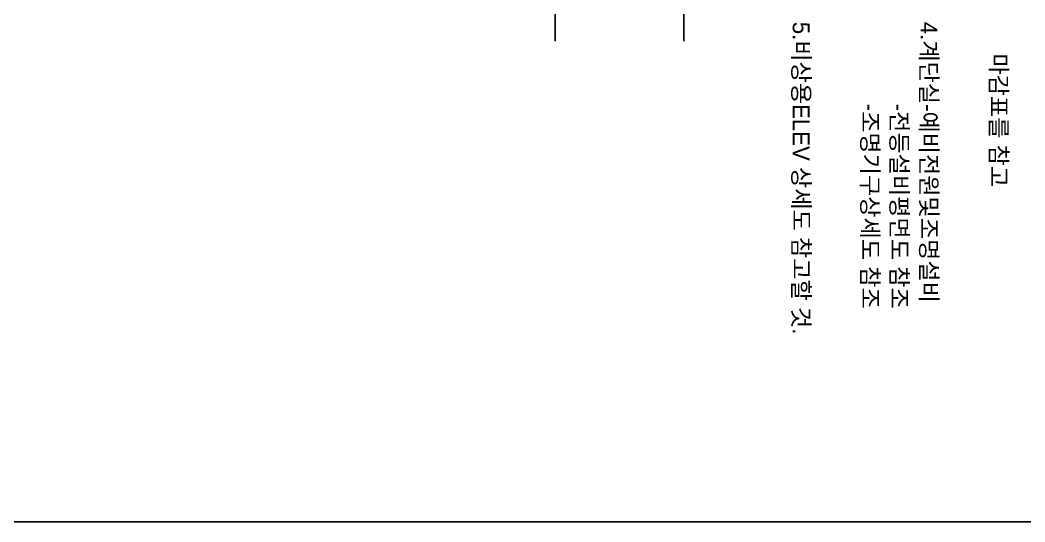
# Model space of a CAD drawing. Header units: millimetres. Extents: x 11948722 to 13111668, y -10771712 to -10232988.
# Drawn here: x 11959590 to 11972889, y -10587474 to -10580828 of the extents above; entities that cross this region are included whole.
import ezdxf
from ezdxf.enums import TextEntityAlignment as Align

# ---------------------------------------------------------------- set-up
doc = ezdxf.new("R2010")
doc.units = ezdxf.units.MM
doc.header["$LTSCALE"] = 150
doc.header["$MEASUREMENT"] = 0
doc.linetypes.add('CEN', pattern=[6.2, 6, -0.1, 0, -0.1])
doc.linetypes.add('HID', pattern=[2.3, 1.5, -0.8])
doc.layers.get('Defpoints').update_dxf_attribs({"color": 117, "linetype": 'CONTINUOUS'})
doc.layers.add('A-중심선', color=10, linetype='CEN')
doc.layers.add('BOX TEXT', color=3, linetype='CONTINUOUS')
doc.styles.add('돋움', font='')
doc.styles.get('돋움').set_extended_font_data('Dotum')

msp = doc.modelspace()

# ---------------------------------------------------------------- linework, layer by layer
at = {"layer": 'A-중심선'}
for p, q in [((11966673, -10578791.5), (11966673, -10581105.2)), ((11968373, -10578791.5), (11968373, -10581105.2))]:
    msp.add_line(p, q, dxfattribs=at)
at = {"layer": 'Defpoints', "ltscale": 1200}
msp.add_lwpolyline([(11948721.9, -10524473.7), (11993271.9, -10524473.7), (11993271.9, -10587473.7), (11948721.9, -10587473.7)], close=True, dxfattribs=at)

# ---------------------------------------------------------------- texts
at = {"layer": 'BOX TEXT', "linetype": 'HID', "style": '돋움'}
for s, p in [('5.비상용ELEV 상세도 참고할 것.', (11969928.4, -10580850.9)), ('4.계단실-예비전원및조명설비', (11971620, -10580850.9)), ('-조명기구상세도 참조', (11970841, -10581935.9)), ('-전등설비평면도 참조', (11971227.4, -10581935.9))]:
    msp.add_text(s, height=224.465, rotation=270, dxfattribs=at).set_placement(p, align=Align.MIDDLE_LEFT)
msp.add_text('마감표를 참고', height=224.47, rotation=270, dxfattribs=at).set_placement((11972431.5, -10581269.5))

doc.saveas('drawing.dxf')
